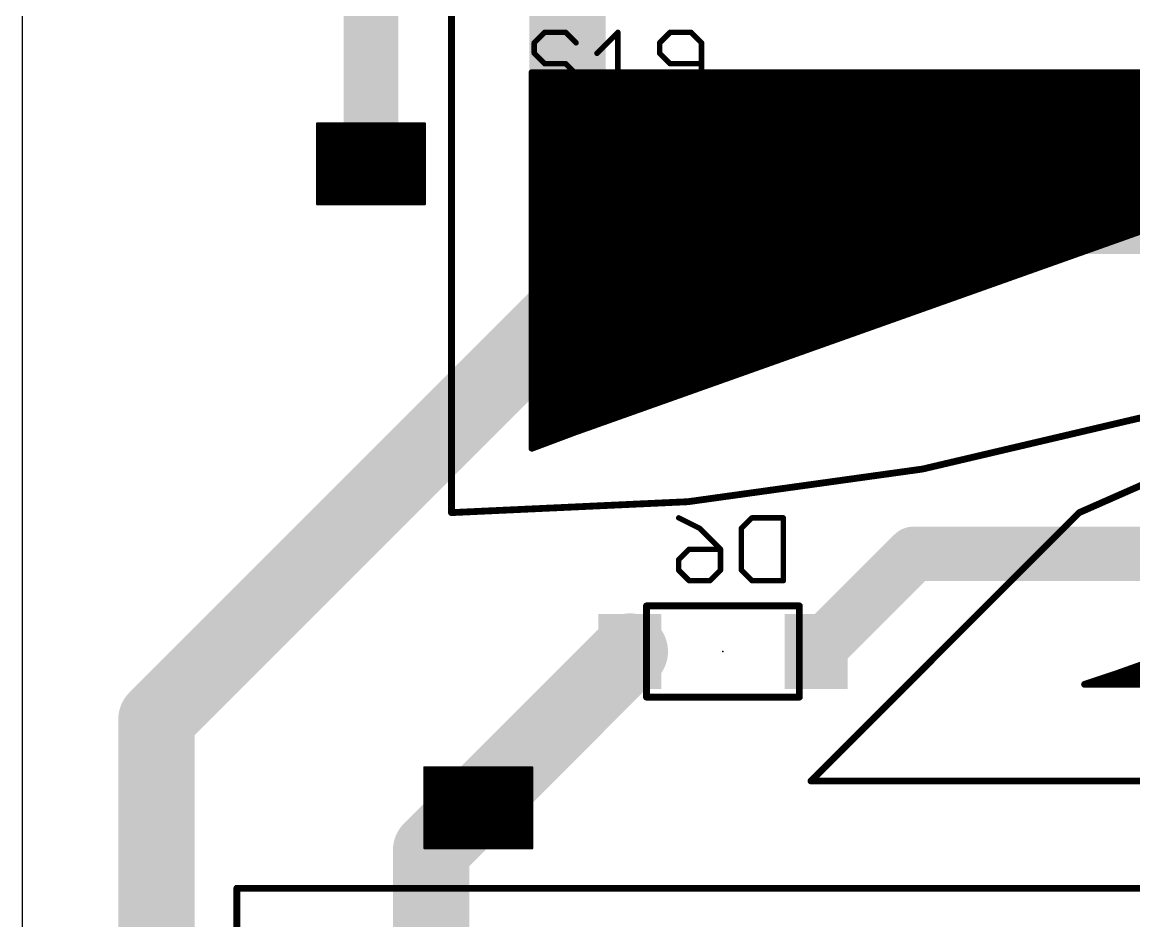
# Model space of a CAD drawing. Extents: x 0 to 82, y 0 to 110.
# Drawn here: x 0 to 20.72, y 71.39 to 88.14 of the extents above; entities that cross this region are included whole.
import ezdxf

# ---------------------------------------------------------------- set-up
doc = ezdxf.new("R2010")
doc.units = 0
for name, color, linetype in [('1', 22, 'CONTINUOUS'), ('16', 175, 'CONTINUOUS'), ('17', 82, 'CONTINUOUS'), ('18', 82, 'CONTINUOUS'), ('20', 7, 'CONTINUOUS'), ('21', 253, 'CONTINUOUS'), ('22', 253, 'CONTINUOUS'), ('23', 7, 'CONTINUOUS'), ('24', 7, 'CONTINUOUS'), ('25', 253, 'CONTINUOUS'), ('26', 253, 'CONTINUOUS'), ('29', 253, 'CONTINUOUS'), ('30', 253, 'CONTINUOUS'), ('31', 253, 'CONTINUOUS'), ('32', 253, 'CONTINUOUS')]:
    doc.layers.add(name, color=color, linetype=linetype)

# ---------------------------------------------------------------- blocks, each defined once
blk = doc.blocks.new('RECT')
blk.add_solid([(-0.5, -0.5), (0.5, -0.5), (-0.5, 0.5), (0.5, 0.5)])
blk = doc.blocks.new('ROUNDP')
at = {"const_width": 0.5}
blk.add_lwpolyline([(0, -0.25, 1), (0, 0.25, 1), (0, -0.25)], format="xyb", dxfattribs=at)
blk = doc.blocks.new('ROUNDV')
at = {"const_width": 0.5}
blk.add_lwpolyline([(0, -0.25, 1), (0, 0.25, 1), (0, -0.25)], format="xyb", dxfattribs=at)

msp = doc.modelspace()

# ---------------------------------------------------------------- linework, layer by layer
at = {"layer": '1'}
for p, q in [((9.75, 87), (26.5172, 87)), ((9.75, 80.5), (9.75, 87)), ((26.6017, 86.5065), (9.75, 80.5))]:
    msp.add_line(p, q, dxfattribs=at)
for points, const_width in [([(6.5, 85.5), (6.5, 90.828)], 1.016), ([(7.5, 86.25), (5.5, 86.25)], 0.05), ([(5.5, 86.25), (5.5, 84.75)], 0.05), ([(7.5, 86.25), (5.5, 86.25)], 0.05), ([(7.5, 86.2), (5.5, 86.2)], 0.05), ([(7.5, 84.75), (7.5, 86.25)], 0.05), ([(7.5, 86.15), (5.5, 86.15)], 0.05), ([(7.5, 86.1), (5.5, 86.1)], 0.05), ([(7.5, 86.05), (5.5, 86.05)], 0.05), ([(7.5, 86), (5.5, 86)], 0.05), ([(7.5, 85.95), (5.5, 85.95)], 0.05), ([(7.5, 85.9), (5.5, 85.9)], 0.05), ([(7.5, 85.85), (5.5, 85.85)], 0.05), ([(7.5, 85.8), (5.5, 85.8)], 0.05), ([(7.5, 85.75), (5.5, 85.75)], 0.05), ([(7.5, 85.7), (5.5, 85.7)], 0.05), ([(7.5, 85.65), (5.5, 85.65)], 0.05), ([(7.5, 85.6), (5.5, 85.6)], 0.05), ([(7.5, 85.55), (5.5, 85.55)], 0.05), ([(7.5, 85.5), (5.5, 85.5)], 0.05), ([(7.5, 85.45), (5.5, 85.45)], 0.05), ([(7.5, 85.4), (5.5, 85.4)], 0.05), ([(7.5, 85.35), (5.5, 85.35)], 0.05), ([(7.5, 85.3), (5.5, 85.3)], 0.05), ([(7.5, 85.25), (5.5, 85.25)], 0.05), ([(7.5, 85.2), (5.5, 85.2)], 0.05), ([(7.5, 85.15), (5.5, 85.15)], 0.05), ([(7.5, 85.1), (5.5, 85.1)], 0.05), ([(7.5, 85.05), (5.5, 85.05)], 0.05), ([(7.5, 85), (5.5, 85)], 0.05), ([(7.5, 84.95), (5.5, 84.95)], 0.05), ([(7.5, 84.9), (5.5, 84.9)], 0.05), ([(7.5, 84.85), (5.5, 84.85)], 0.05), ([(7.5, 84.8), (5.5, 84.8)], 0.05), ([(5.5, 84.75), (7.5, 84.75)], 0.05), ([(16.256, 84.328), (15.828, 83.9)], 1.016), ([(15.828, 83.9), (10.6, 83.9)], 1.016)]:
    msp.add_lwpolyline(points, dxfattribs=dict(at, const_width=const_width))
for points, const_width in [([(5.5, 86.2625, 1), (5.5, 86.2375)], 0.025), ([(5.5125, 86.25, 1), (5.4875, 86.25)], 0.025), ([(5.5, 86.2625, 1), (5.5, 86.2375)], 0.025), ([(5.5, 86.2125, 1), (5.5, 86.1875)], 0.025), ([(7.5125, 86.25, 1), (7.4875, 86.25)], 0.025), ([(7.5, 86.2375, 1), (7.5, 86.2625)], 0.025), ([(7.5, 86.2375, 1), (7.5, 86.2625)], 0.025), ([(7.5, 86.1875, 1), (7.5, 86.2125)], 0.025), ([(5.5, 86.1625, 1), (5.5, 86.1375)], 0.025), ([(5.5, 86.1125, 1), (5.5, 86.0875)], 0.025), ([(5.5, 86.0625, 1), (5.5, 86.0375)], 0.025), ([(5.5, 86.0125, 1), (5.5, 85.9875)], 0.025), ([(7.5, 86.1375, 1), (7.5, 86.1625)], 0.025), ([(7.5, 86.0875, 1), (7.5, 86.1125)], 0.025), ([(7.5, 86.0375, 1), (7.5, 86.0625)], 0.025), ([(7.5, 85.9875, 1), (7.5, 86.0125)], 0.025), ([(5.5, 85.9625, 1), (5.5, 85.9375)], 0.025), ([(5.5, 85.9125, 1), (5.5, 85.8875)], 0.025), ([(5.5, 85.8625, 1), (5.5, 85.8375)], 0.025), ([(5.5, 85.8125, 1), (5.5, 85.7875)], 0.025), ([(5.5, 85.7625, 1), (5.5, 85.7375)], 0.025), ([(7.5, 85.9375, 1), (7.5, 85.9625)], 0.025), ([(7.5, 85.8875, 1), (7.5, 85.9125)], 0.025), ([(7.5, 85.8375, 1), (7.5, 85.8625)], 0.025), ([(7.5, 85.7875, 1), (7.5, 85.8125)], 0.025), ([(7.5, 85.7375, 1), (7.5, 85.7625)], 0.025), ([(5.5, 85.7125, 1), (5.5, 85.6875)], 0.025), ([(5.5, 85.6625, 1), (5.5, 85.6375)], 0.025), ([(5.5, 85.6125, 1), (5.5, 85.5875)], 0.025), ([(5.5, 85.5625, 1), (5.5, 85.5375)], 0.025), ([(6.246, 85.5, 1), (6.754, 85.5)], 0.508), ([(7.5, 85.6875, 1), (7.5, 85.7125)], 0.025), ([(7.5, 85.6375, 1), (7.5, 85.6625)], 0.025), ([(7.5, 85.5875, 1), (7.5, 85.6125)], 0.025), ([(7.5, 85.5375, 1), (7.5, 85.5625)], 0.025), ([(5.5, 85.5125, 1), (5.5, 85.4875)], 0.025), ([(5.5, 85.4625, 1), (5.5, 85.4375)], 0.025), ([(5.5, 85.4125, 1), (5.5, 85.3875)], 0.025), ([(5.5, 85.3625, 1), (5.5, 85.3375)], 0.025), ([(7.5, 85.4875, 1), (7.5, 85.5125)], 0.025), ([(7.5, 85.4375, 1), (7.5, 85.4625)], 0.025), ([(7.5, 85.3875, 1), (7.5, 85.4125)], 0.025), ([(7.5, 85.3375, 1), (7.5, 85.3625)], 0.025), ([(5.5, 85.3125, 1), (5.5, 85.2875)], 0.025), ([(5.5, 85.2625, 1), (5.5, 85.2375)], 0.025), ([(5.5, 85.2125, 1), (5.5, 85.1875)], 0.025), ([(5.5, 85.1625, 1), (5.5, 85.1375)], 0.025), ([(7.5, 85.2875, 1), (7.5, 85.3125)], 0.025), ([(7.5, 85.2375, 1), (7.5, 85.2625)], 0.025), ([(7.5, 85.1875, 1), (7.5, 85.2125)], 0.025), ([(7.5, 85.1375, 1), (7.5, 85.1625)], 0.025), ([(5.5, 85.1125, 1), (5.5, 85.0875)], 0.025), ([(5.5, 85.0625, 1), (5.5, 85.0375)], 0.025), ([(5.5, 85.0125, 1), (5.5, 84.9875)], 0.025), ([(5.5, 84.9625, 1), (5.5, 84.9375)], 0.025), ([(7.5, 85.0875, 1), (7.5, 85.1125)], 0.025), ([(7.5, 85.0375, 1), (7.5, 85.0625)], 0.025), ([(7.5, 84.9875, 1), (7.5, 85.0125)], 0.025), ([(7.5, 84.9375, 1), (7.5, 84.9625)], 0.025), ([(5.5, 84.9125, 1), (5.5, 84.8875)], 0.025), ([(5.5, 84.8625, 1), (5.5, 84.8375)], 0.025), ([(5.5, 84.8125, 1), (5.5, 84.7875)], 0.025), ([(5.5, 84.7625, 1), (5.5, 84.7375)], 0.025), ([(5.4875, 84.75, 1), (5.5125, 84.75)], 0.025), ([(7.4875, 84.75, 1), (7.5125, 84.75)], 0.025), ([(7.5, 84.8875, 1), (7.5, 84.9125)], 0.025), ([(7.5, 84.8375, 1), (7.5, 84.8625)], 0.025), ([(7.5, 84.7875, 1), (7.5, 84.8125)], 0.025), ([(7.5, 84.7375, 1), (7.5, 84.7625)], 0.025), ([(16.4356, 84.1484, 1), (16.0764, 84.5076)], 0.508), ([(10.6, 84.154, 1), (10.6, 83.646)], 0.508), ([(15.6484, 84.0796, 1), (16.0076, 83.7204)], 0.508), ([(15.828, 83.646, 1), (15.828, 84.154)], 0.508)]:
    msp.add_lwpolyline(points, format="xyb", dxfattribs=dict(at, const_width=const_width))
at = {"layer": '16'}
for points, const_width in [([(10.16, 82.804), (10.16, 97.536)], 1.4224), ([(35.672, 84.328), (16.256, 84.328)], 1.016), ([(2.5, 75.144), (10.16, 82.804)], 1.4224), ([(14.795, 76.412), (16.615, 78.232)], 1.016), ([(16.615, 78.232), (32.004, 78.232)], 1.016), ([(11.325, 76.412), (7.62, 72.707)], 1.4224), ([(2.5, 68.5), (2.5, 75.144)], 1.4224), ([(7.62, 72.707), (7.62, 62.484)], 1.4224)]:
    msp.add_lwpolyline(points, dxfattribs=dict(at, const_width=const_width))
for points, const_width in [([(16.256, 84.582, 1), (16.256, 84.074)], 0.508), ([(10.4114, 82.5526, 1), (9.9086, 83.0554)], 0.7112), ([(9.8044, 82.804, 1), (10.5156, 82.804)], 0.7112), ([(16.615, 78.486, 1), (16.615, 77.978)], 0.508), ([(16.7946, 78.0524, 1), (16.4354, 78.4116)], 0.508), ([(11.5764, 76.1606, 1), (11.0736, 76.6634)], 0.7112), ([(14.6154, 76.5916, 1), (14.9746, 76.2324)], 0.508), ([(2.8556, 75.144, 1), (2.1444, 75.144)], 0.7112), ([(2.2486, 75.3954, 1), (2.7514, 74.8926)], 0.7112), ([(7.9756, 72.707, 1), (7.2644, 72.707)], 0.7112), ([(7.3686, 72.9584, 1), (7.8714, 72.4556)], 0.7112)]:
    msp.add_lwpolyline(points, format="xyb", dxfattribs=dict(at, const_width=const_width))
at = {"layer": '20'}
msp.add_line((0, 109.5), (0, 0), dxfattribs=at)
at = {"layer": '21', "const_width": 0.127}
for points in [[(8, 89), (8, 79)], [(19.7, 79), (14.7, 74)], [(14.7, 74), (41, 74)], [(30.3, 72), (4, 72)], [(4, 72), (4, 62)]]:
    msp.add_lwpolyline(points, dxfattribs=at)
at = {"layer": '21'}
for points, const_width in [([(8, 79, 0.1158), (29.3, 84)], 0.127), ([(41, 84, 0.1158), (19.7, 79)], 0.127), ([(8, 79.0318, 1), (8, 78.9682)], 0.0635), ([(7.9683, 79, 1), (8.0318, 79)], 0.0635), ([(19.6859, 79.0284, 1), (19.7141, 78.9716)], 0.0635), ([(19.7225, 78.9775, 1), (19.6775, 79.0225)], 0.0635), ([(14.7, 74.0318, 1), (14.7, 73.9682)], 0.0635), ([(14.6775, 74.0225, 1), (14.7225, 73.9775)], 0.0635), ([(4, 72.0318, 1), (4, 71.9682)], 0.0635), ([(4.0317, 72, 1), (3.9682, 72)], 0.0635)]:
    msp.add_lwpolyline(points, format="xyb", dxfattribs=dict(at, const_width=const_width))
at = {"layer": '22', "const_width": 0.0635}
for points in [[(11.635, 77.2938, 1), (11.635, 77.2302)], [(11.6668, 77.262, 1), (11.6032, 77.262)], [(14.5168, 77.262, 1), (14.4533, 77.262)], [(14.485, 77.2302, 1), (14.485, 77.2938)], [(11.635, 75.5938, 1), (11.635, 75.5302)], [(14.485, 75.5302, 1), (14.485, 75.5938)], [(11.6032, 75.562, 1), (11.6668, 75.562)], [(14.4533, 75.562, 1), (14.5168, 75.562)]]:
    msp.add_lwpolyline(points, format="xyb", dxfattribs=at)
at = {"layer": '22', "const_width": 0.127}
for points in [[(14.485, 77.262), (11.635, 77.262)], [(11.635, 77.262), (11.635, 75.562)], [(14.485, 75.562), (14.485, 77.262)], [(11.635, 75.562), (14.485, 75.562)]]:
    msp.add_lwpolyline(points, dxfattribs=at)
at = {"layer": '23'}
msp.add_point((4, 72), dxfattribs=at)
at = {"layer": '24'}
msp.add_point((13.06, 76.412), dxfattribs=at)
at = {"layer": '25', "const_width": 0.1016}
for points in [[(9.7375, 87.9502), (9.5426, 87.7553)], [(10.1273, 87.9502), (9.7375, 87.9502)], [(10.3222, 87.7553), (10.1273, 87.9502)], [(10.712, 87.5604), (11.1018, 87.9502)], [(11.1018, 87.9502), (11.1018, 86.7808)], [(12.0763, 87.9502), (11.8814, 87.7553)], [(12.4661, 87.9502), (12.0763, 87.9502)], [(12.661, 87.7553), (12.4661, 87.9502)], [(9.5426, 87.7553), (9.5426, 87.5604)], [(11.8814, 87.7553), (11.8814, 87.5604)], [(12.661, 86.9757), (12.661, 87.7553)], [(9.5426, 87.5604), (9.7375, 87.3655)], [(11.8814, 87.5604), (12.0763, 87.3655)], [(9.7375, 87.3655), (10.1273, 87.3655)], [(10.1273, 87.3655), (10.3222, 87.1706)], [(10.3222, 87.1706), (10.3222, 86.9757)], [(12.0763, 87.3655), (12.661, 87.3655)], [(9.7375, 86.7808), (9.5426, 86.9757)], [(10.3222, 86.9757), (10.1273, 86.7808)], [(11.8814, 86.9757), (12.0763, 86.7808)], [(12.4661, 86.7808), (12.661, 86.9757)], [(10.1273, 86.7808), (9.7375, 86.7808)], [(10.712, 86.7808), (11.4916, 86.7808)], [(12.0763, 86.7808), (12.4661, 86.7808)]]:
    msp.add_lwpolyline(points, dxfattribs=at)
at = {"layer": '25', "const_width": 0.0508}
for points in [[(9.7375, 87.9756, 1), (9.7375, 87.9248)], [(9.7555, 87.9322, 1), (9.7195, 87.9682)], [(10.1453, 87.9682, 1), (10.1093, 87.9322)], [(10.1273, 87.9248, 1), (10.1273, 87.9756)], [(11.1272, 87.9502, 1), (11.0764, 87.9502)], [(11.1198, 87.9322, 1), (11.0838, 87.9682)], [(12.0763, 87.9756, 1), (12.0763, 87.9248)], [(12.0943, 87.9322, 1), (12.0583, 87.9682)], [(12.4841, 87.9682, 1), (12.4481, 87.9322)], [(12.4661, 87.9248, 1), (12.4661, 87.9756)], [(9.5246, 87.7733, 1), (9.5606, 87.7373)], [(9.568, 87.7553, 1), (9.5172, 87.7553)], [(10.3042, 87.7373, 1), (10.3402, 87.7733)], [(11.8634, 87.7733, 1), (11.8994, 87.7373)], [(11.9068, 87.7553, 1), (11.856, 87.7553)], [(12.6864, 87.7553, 1), (12.6356, 87.7553)], [(12.643, 87.7373, 1), (12.679, 87.7733)], [(9.5606, 87.5784, 1), (9.5246, 87.5424)], [(9.5172, 87.5604, 1), (9.568, 87.5604)], [(10.694, 87.5784, 1), (10.73, 87.5424)], [(11.8994, 87.5784, 1), (11.8634, 87.5424)], [(11.856, 87.5604, 1), (11.9068, 87.5604)], [(9.7375, 87.3909, 1), (9.7375, 87.3401)], [(9.7195, 87.3475, 1), (9.7555, 87.3835)], [(10.1453, 87.3835, 1), (10.1093, 87.3475)], [(10.1273, 87.3401, 1), (10.1273, 87.3909)], [(10.3476, 87.1706, 1), (10.2968, 87.1706)], [(12.0763, 87.3909, 1), (12.0763, 87.3401)], [(12.0583, 87.3475, 1), (12.0943, 87.3835)], [(12.661, 87.3401, 1), (12.661, 87.3909)], [(9.5606, 86.9937, 1), (9.5246, 86.9577)], [(10.3042, 87.1526, 1), (10.3402, 87.1886)], [(10.3402, 86.9577, 1), (10.3042, 86.9937)], [(11.8994, 86.9937, 1), (11.8634, 86.9577)], [(12.679, 86.9577, 1), (12.643, 86.9937)], [(9.7375, 86.8062, 1), (9.7375, 86.7554)], [(9.7195, 86.7628, 1), (9.7555, 86.7988)], [(10.1093, 86.7988, 1), (10.1453, 86.7628)], [(10.1273, 86.7554, 1), (10.1273, 86.8062)], [(10.2968, 86.9757, 1), (10.3476, 86.9757)], [(10.712, 86.8062, 1), (10.712, 86.7554)], [(11.0764, 86.7808, 1), (11.1272, 86.7808)], [(11.4916, 86.7554, 1), (11.4916, 86.8062)], [(12.0763, 86.8062, 1), (12.0763, 86.7554)], [(12.0583, 86.7628, 1), (12.0943, 86.7988)], [(12.4481, 86.7988, 1), (12.4841, 86.7628)], [(12.4661, 86.7554, 1), (12.4661, 86.8062)], [(12.6356, 86.9757, 1), (12.6864, 86.9757)]]:
    msp.add_lwpolyline(points, format="xyb", dxfattribs=at)
at = {"layer": '26', "const_width": 0.1016}
for points in [[(12.2352, 78.9022), (12.625, 78.7073)], [(13.4046, 78.7073), (13.5995, 78.9022)], [(13.5995, 78.9022), (14.1842, 78.9022)], [(14.1842, 78.9022), (14.1842, 77.7328)], [(12.625, 78.7073), (13.0148, 78.3175)], [(13.4046, 77.9277), (13.4046, 78.7073)], [(12.2352, 78.1226), (12.4301, 78.3175)], [(12.4301, 78.3175), (13.0148, 78.3175)], [(13.0148, 78.3175), (13.0148, 77.9277)], [(12.2352, 77.9277), (12.2352, 78.1226)], [(12.4301, 77.7328), (12.2352, 77.9277)], [(13.0148, 77.9277), (12.8199, 77.7328)], [(13.5995, 77.7328), (13.4046, 77.9277)], [(12.8199, 77.7328), (12.4301, 77.7328)], [(14.1842, 77.7328), (13.5995, 77.7328)]]:
    msp.add_lwpolyline(points, dxfattribs=at)
at = {"layer": '26', "const_width": 0.0508}
for points in [[(12.2466, 78.9249, 1), (12.2238, 78.8795)], [(13.5995, 78.9276, 1), (13.5995, 78.8768)], [(13.6175, 78.8842, 1), (13.5815, 78.9202)], [(14.2096, 78.9022, 1), (14.1588, 78.9022)], [(14.1842, 78.8768, 1), (14.1842, 78.9276)], [(12.643, 78.7253, 1), (12.607, 78.6893)], [(12.6136, 78.6846, 1), (12.6364, 78.73)], [(13.3866, 78.7253, 1), (13.4226, 78.6893)], [(13.43, 78.7073, 1), (13.3792, 78.7073)], [(12.4301, 78.3429, 1), (12.4301, 78.2921)], [(12.4481, 78.2995, 1), (12.4121, 78.3355)], [(13.0402, 78.3175, 1), (12.9894, 78.3175)], [(12.9968, 78.2995, 1), (13.0328, 78.3355)], [(13.0148, 78.2921, 1), (13.0148, 78.3429)], [(12.2172, 78.1406, 1), (12.2532, 78.1046)], [(12.2606, 78.1226, 1), (12.2098, 78.1226)], [(12.2532, 77.9457, 1), (12.2172, 77.9097)], [(12.2098, 77.9277, 1), (12.2606, 77.9277)], [(12.9894, 77.9277, 1), (13.0402, 77.9277)], [(13.0328, 77.9097, 1), (12.9968, 77.9457)], [(13.4226, 77.9457, 1), (13.3866, 77.9097)], [(13.3792, 77.9277, 1), (13.43, 77.9277)], [(12.4301, 77.7582, 1), (12.4301, 77.7074)], [(12.4121, 77.7148, 1), (12.4481, 77.7508)], [(12.8019, 77.7508, 1), (12.8379, 77.7148)], [(12.8199, 77.7074, 1), (12.8199, 77.7582)], [(13.5995, 77.7582, 1), (13.5995, 77.7074)], [(13.5815, 77.7148, 1), (13.6175, 77.7508)], [(14.1588, 77.7328, 1), (14.2096, 77.7328)], [(14.1842, 77.7074, 1), (14.1842, 77.7582)]]:
    msp.add_lwpolyline(points, format="xyb", dxfattribs=at)
at = {"layer": '29'}
for points, const_width in [([(9.5318, 87.2, 1), (9.4682, 87.2)], 0.0635), ([(9.5, 87.2318, 1), (9.5, 87.1683)], 0.0635), ([(9.5, 87.1268, 1), (9.5, 87.0632)], 0.0635), ([(9.5, 86.9998, 1), (9.5, 86.9363)], 0.0635), ([(9.5, 86.8728, 1), (9.5, 86.8093)], 0.0635), ([(9.5, 86.7458, 1), (9.5, 86.6822)], 0.0635), ([(9.5, 86.6188, 1), (9.5, 86.5553)], 0.0635), ([(9.5, 86.3648, 1), (9.5, 86.3012)], 0.0635), ([(9.5, 86.4918, 1), (9.5, 86.4283)], 0.0635), ([(9.5, 86.2378, 1), (9.5, 86.1743)], 0.0635), ([(9.5, 85.9838, 1), (9.5, 85.9202)], 0.0635), ([(9.5, 86.1108, 1), (9.5, 86.0473)], 0.0635), ([(9.5, 85.8568, 1), (9.5, 85.7933)], 0.0635), ([(9.5, 85.6028, 1), (9.5, 85.5392)], 0.0635), ([(9.5, 85.7298, 1), (9.5, 85.6663)], 0.0635), ([(9.5, 85.4758, 1), (9.5, 85.4123)], 0.0635), ([(9.5, 85.3488, 1), (9.5, 85.2853)], 0.0635), ([(9.5, 85.2218, 1), (9.5, 85.1582)], 0.0635), ([(9.5, 85.0948, 1), (9.5, 85.0312)], 0.0635), ([(9.5, 84.9678, 1), (9.5, 84.9043)], 0.0635), ([(9.5, 84.7138, 1), (9.5, 84.6502)], 0.0635), ([(9.5, 84.8407, 1), (9.5, 84.7772)], 0.0635), ([(9.5, 84.5868, 1), (9.5, 84.5233)], 0.0635), ([(9.5, 84.3328, 1), (9.5, 84.2692)], 0.0635), ([(9.5, 84.4597, 1), (9.5, 84.3962)], 0.0635), ([(9.5, 84.2058, 1), (9.5, 84.1423)], 0.0635), ([(20.6437, 84.1423, 1), (20.6437, 84.2058)], 0.0635), ([(9.5, 83.9518, 1), (9.5, 83.8882)], 0.0635), ([(9.5, 84.0787, 1), (9.5, 84.0152)], 0.0635), ([(19.9286, 83.8882, 1), (19.9286, 83.9518)], 0.0635), ([(20.2862, 84.0152, 1), (20.2862, 84.0787)], 0.0635), ([(9.5, 83.8248, 1), (9.5, 83.7613)], 0.0635), ([(9.5, 83.6978, 1), (9.5, 83.6343)], 0.0635), ([(19.2135, 83.6343, 1), (19.2135, 83.6978)], 0.0635), ([(19.5711, 83.7613, 1), (19.5711, 83.8248)], 0.0635), ([(9.5, 83.5708, 1), (9.5, 83.5072)], 0.0635), ([(18.856, 83.5072, 1), (18.856, 83.5708)], 0.0635), ([(9.5, 83.4438, 1), (9.5, 83.3803)], 0.0635), ([(9.5, 83.3168, 1), (9.5, 83.2533)], 0.0635), ([(18.1408, 83.2533, 1), (18.1408, 83.3168)], 0.0635), ([(18.4984, 83.3803, 1), (18.4984, 83.4438)], 0.0635), ([(9.5, 83.1898, 1), (9.5, 83.1262)], 0.0635), ([(9.5, 83.0628, 1), (9.5, 82.9993)], 0.0635), ([(17.4257, 82.9993, 1), (17.4257, 83.0628)], 0.0635), ([(17.7833, 83.1262, 1), (17.7833, 83.1898)], 0.0635), ([(9.5, 82.9358, 1), (9.5, 82.8723)], 0.0635), ([(17.0682, 82.8723, 1), (17.0682, 82.9358)], 0.0635), ([(9.5, 82.8088, 1), (9.5, 82.7452)], 0.0635), ([(9.5, 82.6818, 1), (9.5, 82.6183)], 0.0635), ([(16.3531, 82.6183, 1), (16.3531, 82.6818)], 0.0635), ([(16.7106, 82.7452, 1), (16.7106, 82.8088)], 0.0635), ([(9.5, 82.4278, 1), (9.5, 82.3642)], 0.0635), ([(9.5, 82.5548, 1), (9.5, 82.4913)], 0.0635), ([(15.638, 82.3642, 1), (15.638, 82.4278)], 0.0635), ([(15.9955, 82.4913, 1), (15.9955, 82.5548)], 0.0635), ([(9.5, 82.3008, 1), (9.5, 82.2373)], 0.0635), ([(15.2804, 82.2373, 1), (15.2804, 82.3008)], 0.0635), ([(9.5, 82.0468, 1), (9.5, 81.9832)], 0.0635), ([(9.5, 82.1738, 1), (9.5, 82.1103)], 0.0635), ([(14.5653, 81.9832, 1), (14.5653, 82.0468)], 0.0635), ([(14.9229, 82.1103, 1), (14.9229, 82.1738)], 0.0635), ([(9.5, 81.9198, 1), (9.5, 81.8563)], 0.0635), ([(14.2078, 81.8563, 1), (14.2078, 81.9198)], 0.0635), ([(9.5, 81.6658, 1), (9.5, 81.6022)], 0.0635), ([(9.5, 81.7928, 1), (9.5, 81.7293)], 0.0635), ([(13.4926, 81.6022, 1), (13.4926, 81.6658)], 0.0635), ([(13.8502, 81.7293, 1), (13.8502, 81.7928)], 0.0635), ([(9.5, 81.5388, 1), (9.5, 81.4753)], 0.0635), ([(9.5, 81.4118, 1), (9.5, 81.3483)], 0.0635), ([(12.7775, 81.3483, 1), (12.7775, 81.4118)], 0.0635), ([(13.1351, 81.4753, 1), (13.1351, 81.5388)], 0.0635), ([(9.5, 81.2848, 1), (9.5, 81.2212)], 0.0635), ([(12.42, 81.2212, 1), (12.42, 81.2848)], 0.0635), ([(9.5, 81.1578, 1), (9.5, 81.0943)], 0.0635), ([(9.5, 81.0308, 1), (9.5, 80.9673)], 0.0635), ([(11.7049, 80.9673, 1), (11.7049, 81.0308)], 0.0635), ([(12.0624, 81.0943, 1), (12.0624, 81.1578)], 0.0635), ([(9.5, 80.9038, 1), (9.5, 80.8402)], 0.0635), ([(9.5, 80.7768, 1), (9.5, 80.7133)], 0.0635), ([(10.9898, 80.7133, 1), (10.9898, 80.7768)], 0.0635), ([(11.3473, 80.8402, 1), (11.3473, 80.9038)], 0.0635), ([(9.5, 80.6498, 1), (9.5, 80.5863)], 0.0635), ([(10.6322, 80.5863, 1), (10.6322, 80.6498)], 0.0635), ([(9.5, 80.5228, 1), (9.5, 80.4592)], 0.0635), ([(9.5, 80.3958, 1), (9.5, 80.3323)], 0.0635), ([(9.9373, 80.3323, 1), (9.9373, 80.3958)], 0.0635), ([(10.2894, 80.5299, 1), (10.3106, 80.4701)], 0.0635), ([(10.276, 80.4592, 1), (10.276, 80.5228)], 0.0635), ([(10.3111, 80.4703, 1), (10.2889, 80.5297)], 0.0635), ([(9.4682, 80.2, 1), (9.5318, 80.2)], 0.0635), ([(9.5, 80.2688, 1), (9.5, 80.2053)], 0.0635), ([(9.4889, 80.2297, 1), (9.5111, 80.1703)], 0.0635), ([(9.5987, 80.2053, 1), (9.5987, 80.2688)], 0.0635), ([(20.3894, 76.0299, 1), (20.4106, 75.9701)], 0.0635), ([(20.41, 75.9699, 1), (20.39, 76.0301)], 0.0635), ([(20.4901, 76.0638, 1), (20.4901, 76.0003)], 0.0635), ([(19.8, 75.8317, 1), (19.8, 75.7682)], 0.0635), ([(19.79, 75.8301, 1), (19.81, 75.7699)], 0.0635), ([(20.115, 75.9368, 1), (20.115, 75.8732)], 0.0635), ([(7.5, 74.2625, 1), (7.5, 74.2375)], 0.025), ([(7.5125, 74.25, 1), (7.4875, 74.25)], 0.025), ([(7.5, 74.2625, 1), (7.5, 74.2375)], 0.025), ([(7.5, 74.2125, 1), (7.5, 74.1875)], 0.025), ([(7.5, 74.1625, 1), (7.5, 74.1375)], 0.025), ([(9.5125, 74.25, 1), (9.4875, 74.25)], 0.025), ([(9.5, 74.2375, 1), (9.5, 74.2625)], 0.025), ([(9.5, 74.2375, 1), (9.5, 74.2625)], 0.025), ([(9.5, 74.1875, 1), (9.5, 74.2125)], 0.025), ([(9.5, 74.1375, 1), (9.5, 74.1625)], 0.025), ([(7.5, 74.1125, 1), (7.5, 74.0875)], 0.025), ([(7.5, 74.0625, 1), (7.5, 74.0375)], 0.025), ([(7.5, 74.0125, 1), (7.5, 73.9875)], 0.025), ([(7.5, 73.9625, 1), (7.5, 73.9375)], 0.025), ([(9.5, 74.0875, 1), (9.5, 74.1125)], 0.025), ([(9.5, 74.0375, 1), (9.5, 74.0625)], 0.025), ([(9.5, 73.9875, 1), (9.5, 74.0125)], 0.025), ([(9.5, 73.9375, 1), (9.5, 73.9625)], 0.025), ([(7.5, 73.9125, 1), (7.5, 73.8875)], 0.025), ([(7.5, 73.8625, 1), (7.5, 73.8375)], 0.025), ([(7.5, 73.8125, 1), (7.5, 73.7875)], 0.025), ([(7.5, 73.7625, 1), (7.5, 73.7375)], 0.025), ([(9.5, 73.8875, 1), (9.5, 73.9125)], 0.025), ([(9.5, 73.8375, 1), (9.5, 73.8625)], 0.025), ([(9.5, 73.7875, 1), (9.5, 73.8125)], 0.025), ([(9.5, 73.7375, 1), (9.5, 73.7625)], 0.025), ([(7.5, 73.7125, 1), (7.5, 73.6875)], 0.025), ([(7.5, 73.6625, 1), (7.5, 73.6375)], 0.025), ([(7.5, 73.6125, 1), (7.5, 73.5875)], 0.025), ([(7.5, 73.5625, 1), (7.5, 73.5375)], 0.025), ([(9.5, 73.6875, 1), (9.5, 73.7125)], 0.025), ([(9.5, 73.6375, 1), (9.5, 73.6625)], 0.025), ([(9.5, 73.5875, 1), (9.5, 73.6125)], 0.025), ([(9.5, 73.5375, 1), (9.5, 73.5625)], 0.025), ([(7.5, 73.5125, 1), (7.5, 73.4875)], 0.025), ([(7.5, 73.4625, 1), (7.5, 73.4375)], 0.025), ([(7.5, 73.4125, 1), (7.5, 73.3875)], 0.025), ([(7.5, 73.3625, 1), (7.5, 73.3375)], 0.025), ([(9.5, 73.4875, 1), (9.5, 73.5125)], 0.025), ([(9.5, 73.4375, 1), (9.5, 73.4625)], 0.025), ([(9.5, 73.3875, 1), (9.5, 73.4125)], 0.025), ([(9.5, 73.3375, 1), (9.5, 73.3625)], 0.025), ([(7.5, 73.3125, 1), (7.5, 73.2875)], 0.025), ([(7.5, 73.2625, 1), (7.5, 73.2375)], 0.025), ([(7.5, 73.2125, 1), (7.5, 73.1875)], 0.025), ([(7.5, 73.1625, 1), (7.5, 73.1375)], 0.025), ([(9.5, 73.2875, 1), (9.5, 73.3125)], 0.025), ([(9.5, 73.2375, 1), (9.5, 73.2625)], 0.025), ([(9.5, 73.1875, 1), (9.5, 73.2125)], 0.025), ([(9.5, 73.1375, 1), (9.5, 73.1625)], 0.025), ([(7.5, 73.1125, 1), (7.5, 73.0875)], 0.025), ([(7.5, 73.0625, 1), (7.5, 73.0375)], 0.025), ([(7.5, 73.0125, 1), (7.5, 72.9875)], 0.025), ([(7.5, 72.9625, 1), (7.5, 72.9375)], 0.025), ([(7.5, 72.9125, 1), (7.5, 72.8875)], 0.025), ([(9.5, 73.0875, 1), (9.5, 73.1125)], 0.025), ([(9.5, 73.0375, 1), (9.5, 73.0625)], 0.025), ([(9.5, 72.9875, 1), (9.5, 73.0125)], 0.025), ([(9.5, 72.9375, 1), (9.5, 72.9625)], 0.025), ([(9.5, 72.8875, 1), (9.5, 72.9125)], 0.025), ([(7.5, 72.8625, 1), (7.5, 72.8375)], 0.025), ([(7.5, 72.8125, 1), (7.5, 72.7875)], 0.025), ([(7.5, 72.7625, 1), (7.5, 72.7375)], 0.025), ([(7.4875, 72.75, 1), (7.5125, 72.75)], 0.025), ([(9.4875, 72.75, 1), (9.5125, 72.75)], 0.025), ([(9.5, 72.8375, 1), (9.5, 72.8625)], 0.025), ([(9.5, 72.7875, 1), (9.5, 72.8125)], 0.025), ([(9.5, 72.7375, 1), (9.5, 72.7625)], 0.025)]:
    msp.add_lwpolyline(points, format="xyb", dxfattribs=dict(at, const_width=const_width))
for points, const_width in [([(9.5, 87.2), (9.5, 80.2)], 0.127), ([(29.2, 87.2), (9.5, 87.2)], 0.127), ([(28.885, 87.095), (9.5, 87.095)], 0.127), ([(28.5099, 86.968), (9.5, 86.968)], 0.127), ([(10.3, 80.5), (28.6, 87)], 0.127), ([(28.1524, 86.841), (9.5, 86.841)], 0.127), ([(27.7948, 86.714), (9.5, 86.714)], 0.127), ([(27.4372, 86.587), (9.5, 86.587)], 0.127), ([(27.0797, 86.46), (9.5, 86.46)], 0.127), ([(26.7221, 86.333), (9.5, 86.333)], 0.127), ([(26.3646, 86.206), (9.5, 86.206)], 0.127), ([(26.007, 86.079), (9.5, 86.079)], 0.127), ([(25.6495, 85.952), (9.5, 85.952)], 0.127), ([(25.2919, 85.825), (9.5, 85.825)], 0.127), ([(24.9344, 85.698), (9.5, 85.698)], 0.127), ([(24.5768, 85.571), (9.5, 85.571)], 0.127), ([(24.2193, 85.444), (9.5, 85.444)], 0.127), ([(23.8617, 85.317), (9.5, 85.317)], 0.127), ([(23.5042, 85.19), (9.5, 85.19)], 0.127), ([(23.1466, 85.063), (9.5, 85.063)], 0.127), ([(22.789, 84.936), (9.5, 84.936)], 0.127), ([(22.4315, 84.809), (9.5, 84.809)], 0.127), ([(22.0739, 84.682), (9.5, 84.682)], 0.127), ([(21.7164, 84.555), (9.5, 84.555)], 0.127), ([(21.3588, 84.428), (9.5, 84.428)], 0.127), ([(21.0013, 84.301), (9.5, 84.301)], 0.127), ([(20.6437, 84.174), (9.5, 84.174)], 0.127), ([(20.2862, 84.047), (9.5, 84.047)], 0.127), ([(19.9286, 83.92), (9.5, 83.92)], 0.127), ([(19.5711, 83.793), (9.5, 83.793)], 0.127), ([(19.2135, 83.666), (9.5, 83.666)], 0.127), ([(18.856, 83.539), (9.5, 83.539)], 0.127), ([(18.4984, 83.412), (9.5, 83.412)], 0.127), ([(18.1408, 83.285), (9.5, 83.285)], 0.127), ([(17.7833, 83.158), (9.5, 83.158)], 0.127), ([(17.4257, 83.031), (9.5, 83.031)], 0.127), ([(17.0682, 82.904), (9.5, 82.904)], 0.127), ([(16.7106, 82.777), (9.5, 82.777)], 0.127), ([(16.3531, 82.65), (9.5, 82.65)], 0.127), ([(15.9955, 82.523), (9.5, 82.523)], 0.127), ([(15.638, 82.396), (9.5, 82.396)], 0.127), ([(38.7, 82.5), (20.4, 76)], 0.127), ([(15.2804, 82.269), (9.5, 82.269)], 0.127), ([(14.9229, 82.142), (9.5, 82.142)], 0.127), ([(14.5653, 82.015), (9.5, 82.015)], 0.127), ([(14.2078, 81.888), (9.5, 81.888)], 0.127), ([(13.8502, 81.761), (9.5, 81.761)], 0.127), ([(13.4926, 81.634), (9.5, 81.634)], 0.127), ([(13.1351, 81.507), (9.5, 81.507)], 0.127), ([(12.7775, 81.38), (9.5, 81.38)], 0.127), ([(12.42, 81.253), (9.5, 81.253)], 0.127), ([(12.0624, 81.126), (9.5, 81.126)], 0.127), ([(11.7049, 80.999), (9.5, 80.999)], 0.127), ([(11.3473, 80.872), (9.5, 80.872)], 0.127), ([(10.9898, 80.745), (9.5, 80.745)], 0.127), ([(10.6322, 80.618), (9.5, 80.618)], 0.127), ([(9.5, 80.2), (10.3, 80.5)], 0.127), ([(10.276, 80.491), (9.5, 80.491)], 0.127), ([(9.9373, 80.364), (9.5, 80.364)], 0.127), ([(9.5987, 80.237), (9.5, 80.237)], 0.127), ([(20.4, 76), (19.8, 75.8)], 0.127), ([(20.4901, 76.032), (39.5, 76.032)], 0.127), ([(19.8, 75.8), (39.5, 75.8)], 0.127), ([(20.115, 75.905), (39.5, 75.905)], 0.127), ([(9.5, 74.25), (7.5, 74.25)], 0.05), ([(7.5, 74.25), (7.5, 72.75)], 0.05), ([(9.5, 74.25), (7.5, 74.25)], 0.05), ([(9.5, 74.2), (7.5, 74.2)], 0.05), ([(9.5, 74.15), (7.5, 74.15)], 0.05), ([(9.5, 72.75), (9.5, 74.25)], 0.05), ([(9.5, 74.1), (7.5, 74.1)], 0.05), ([(9.5, 74.05), (7.5, 74.05)], 0.05), ([(9.5, 74), (7.5, 74)], 0.05), ([(9.5, 73.95), (7.5, 73.95)], 0.05), ([(9.5, 73.9), (7.5, 73.9)], 0.05), ([(9.5, 73.85), (7.5, 73.85)], 0.05), ([(9.5, 73.8), (7.5, 73.8)], 0.05), ([(9.5, 73.75), (7.5, 73.75)], 0.05), ([(9.5, 73.7), (7.5, 73.7)], 0.05), ([(9.5, 73.65), (7.5, 73.65)], 0.05), ([(9.5, 73.6), (7.5, 73.6)], 0.05), ([(9.5, 73.55), (7.5, 73.55)], 0.05), ([(9.5, 73.5), (7.5, 73.5)], 0.05), ([(9.5, 73.45), (7.5, 73.45)], 0.05), ([(9.5, 73.4), (7.5, 73.4)], 0.05), ([(9.5, 73.35), (7.5, 73.35)], 0.05), ([(9.5, 73.3), (7.5, 73.3)], 0.05), ([(9.5, 73.25), (7.5, 73.25)], 0.05), ([(9.5, 73.2), (7.5, 73.2)], 0.05), ([(9.5, 73.15), (7.5, 73.15)], 0.05), ([(9.5, 73.1), (7.5, 73.1)], 0.05), ([(9.5, 73.05), (7.5, 73.05)], 0.05), ([(9.5, 73), (7.5, 73)], 0.05), ([(9.5, 72.95), (7.5, 72.95)], 0.05), ([(9.5, 72.9), (7.5, 72.9)], 0.05), ([(9.5, 72.85), (7.5, 72.85)], 0.05), ([(9.5, 72.8), (7.5, 72.8)], 0.05), ([(7.5, 72.75), (9.5, 72.75)], 0.05)]:
    msp.add_lwpolyline(points, dxfattribs=dict(at, const_width=const_width))
at = {"layer": '31', "const_width": 0.0635}
for points in [[(9.7, 87.0318, 1), (9.7, 86.9682)], [(9.7, 86.9998, 1), (9.7, 86.9363)], [(9.7318, 87, 1), (9.6683, 87)], [(9.7, 86.8728, 1), (9.7, 86.8093)], [(9.7, 86.7458, 1), (9.7, 86.6822)], [(9.7, 86.6188, 1), (9.7, 86.5553)], [(9.7, 86.3648, 1), (9.7, 86.3012)], [(9.7, 86.4918, 1), (9.7, 86.4283)], [(9.7, 86.2378, 1), (9.7, 86.1743)], [(9.7, 85.9838, 1), (9.7, 85.9202)], [(9.7, 86.1108, 1), (9.7, 86.0473)], [(9.7, 85.8568, 1), (9.7, 85.7933)], [(9.7, 85.6028, 1), (9.7, 85.5392)], [(9.7, 85.7298, 1), (9.7, 85.6663)], [(9.7, 85.4758, 1), (9.7, 85.4123)], [(9.7, 85.3488, 1), (9.7, 85.2853)], [(9.7, 85.2218, 1), (9.7, 85.1582)], [(9.7, 85.0948, 1), (9.7, 85.0312)], [(9.7, 84.9678, 1), (9.7, 84.9043)], [(9.7, 84.7138, 1), (9.7, 84.6502)], [(9.7, 84.8407, 1), (9.7, 84.7772)], [(9.7, 84.5868, 1), (9.7, 84.5233)], [(9.7, 84.3328, 1), (9.7, 84.2692)], [(9.7, 84.4597, 1), (9.7, 84.3962)], [(20.4013, 84.2692, 1), (20.4013, 84.3328)], [(9.7, 84.2058, 1), (9.7, 84.1423)], [(20.0437, 84.1423, 1), (20.0437, 84.2058)], [(9.7, 83.9518, 1), (9.7, 83.8882)], [(9.7, 84.0787, 1), (9.7, 84.0152)], [(19.3286, 83.8882, 1), (19.3286, 83.9518)], [(19.6862, 84.0152, 1), (19.6862, 84.0787)], [(9.7, 83.8248, 1), (9.7, 83.7613)], [(9.7, 83.6978, 1), (9.7, 83.6343)], [(18.6135, 83.6343, 1), (18.6135, 83.6978)], [(18.9711, 83.7613, 1), (18.9711, 83.8248)], [(9.7, 83.5708, 1), (9.7, 83.5072)], [(18.256, 83.5072, 1), (18.256, 83.5708)], [(9.7, 83.4438, 1), (9.7, 83.3803)], [(9.7, 83.3168, 1), (9.7, 83.2533)], [(17.5408, 83.2533, 1), (17.5408, 83.3168)], [(17.8984, 83.3803, 1), (17.8984, 83.4438)], [(9.7, 83.1898, 1), (9.7, 83.1262)], [(9.7, 83.0628, 1), (9.7, 82.9993)], [(16.8257, 82.9993, 1), (16.8257, 83.0628)], [(17.1833, 83.1262, 1), (17.1833, 83.1898)], [(9.7, 82.9358, 1), (9.7, 82.8723)], [(16.4682, 82.8723, 1), (16.4682, 82.9358)], [(9.7, 82.8088, 1), (9.7, 82.7452)], [(9.7, 82.6818, 1), (9.7, 82.6183)], [(15.7531, 82.6183, 1), (15.7531, 82.6818)], [(16.1106, 82.7452, 1), (16.1106, 82.8088)], [(9.7, 82.4278, 1), (9.7, 82.3642)], [(9.7, 82.5548, 1), (9.7, 82.4913)], [(15.038, 82.3642, 1), (15.038, 82.4278)], [(15.3955, 82.4913, 1), (15.3955, 82.5548)], [(9.7, 82.3008, 1), (9.7, 82.2373)], [(14.6804, 82.2373, 1), (14.6804, 82.3008)], [(9.7, 82.0468, 1), (9.7, 81.9832)], [(9.7, 82.1738, 1), (9.7, 82.1103)], [(13.9653, 81.9832, 1), (13.9653, 82.0468)], [(14.3229, 82.1103, 1), (14.3229, 82.1738)], [(9.7, 81.9198, 1), (9.7, 81.8563)], [(13.6078, 81.8563, 1), (13.6078, 81.9198)], [(9.7, 81.6658, 1), (9.7, 81.6022)], [(9.7, 81.7928, 1), (9.7, 81.7293)], [(12.8926, 81.6022, 1), (12.8926, 81.6658)], [(13.2502, 81.7293, 1), (13.2502, 81.7928)], [(9.7, 81.5388, 1), (9.7, 81.4753)], [(9.7, 81.4118, 1), (9.7, 81.3483)], [(12.1775, 81.3483, 1), (12.1775, 81.4118)], [(12.5351, 81.4753, 1), (12.5351, 81.5388)], [(9.7, 81.2848, 1), (9.7, 81.2212)], [(11.82, 81.2212, 1), (11.82, 81.2848)], [(9.7, 81.1578, 1), (9.7, 81.0943)], [(9.7, 81.0308, 1), (9.7, 80.9673)], [(11.1049, 80.9673, 1), (11.1049, 81.0308)], [(11.4624, 81.0943, 1), (11.4624, 81.1578)], [(9.7, 80.9038, 1), (9.7, 80.8402)], [(9.7, 80.7768, 1), (9.7, 80.7133)], [(10.3898, 80.7133, 1), (10.3898, 80.7768)], [(10.7473, 80.8402, 1), (10.7473, 80.9038)], [(9.7, 80.6498, 1), (9.7, 80.5863)], [(10.0322, 80.5863, 1), (10.0322, 80.6498)], [(9.6894, 80.5299, 1), (9.7106, 80.4701)], [(9.6683, 80.5, 1), (9.7318, 80.5)]]:
    msp.add_lwpolyline(points, format="xyb", dxfattribs=at)
at = {"layer": '31', "const_width": 0.127}
for points in [[(9.7, 87), (9.7, 80.5)], [(9.7, 80.5), (28, 87)], [(28, 87), (9.7, 87)], [(27.9099, 86.968), (9.7, 86.968)], [(27.5524, 86.841), (9.7, 86.841)], [(27.1948, 86.714), (9.7, 86.714)], [(26.8372, 86.587), (9.7, 86.587)], [(26.4797, 86.46), (9.7, 86.46)], [(26.1221, 86.333), (9.7, 86.333)], [(25.7646, 86.206), (9.7, 86.206)], [(25.407, 86.079), (9.7, 86.079)], [(25.0495, 85.952), (9.7, 85.952)], [(24.6919, 85.825), (9.7, 85.825)], [(24.3344, 85.698), (9.7, 85.698)], [(23.9768, 85.571), (9.7, 85.571)], [(23.6193, 85.444), (9.7, 85.444)], [(23.2617, 85.317), (9.7, 85.317)], [(22.9042, 85.19), (9.7, 85.19)], [(22.5466, 85.063), (9.7, 85.063)], [(22.189, 84.936), (9.7, 84.936)], [(21.8315, 84.809), (9.7, 84.809)], [(21.4739, 84.682), (9.7, 84.682)], [(21.1164, 84.555), (9.7, 84.555)], [(20.7588, 84.428), (9.7, 84.428)], [(20.4013, 84.301), (9.7, 84.301)], [(20.0437, 84.174), (9.7, 84.174)], [(19.6862, 84.047), (9.7, 84.047)], [(19.3286, 83.92), (9.7, 83.92)], [(18.9711, 83.793), (9.7, 83.793)], [(18.6135, 83.666), (9.7, 83.666)], [(18.256, 83.539), (9.7, 83.539)], [(17.8984, 83.412), (9.7, 83.412)], [(17.5408, 83.285), (9.7, 83.285)], [(17.1833, 83.158), (9.7, 83.158)], [(16.8257, 83.031), (9.7, 83.031)], [(16.4682, 82.904), (9.7, 82.904)], [(16.1106, 82.777), (9.7, 82.777)], [(15.7531, 82.65), (9.7, 82.65)], [(15.3955, 82.523), (9.7, 82.523)], [(15.038, 82.396), (9.7, 82.396)], [(14.6804, 82.269), (9.7, 82.269)], [(14.3229, 82.142), (9.7, 82.142)], [(13.9653, 82.015), (9.7, 82.015)], [(13.6078, 81.888), (9.7, 81.888)], [(13.2502, 81.761), (9.7, 81.761)], [(12.8926, 81.634), (9.7, 81.634)], [(12.5351, 81.507), (9.7, 81.507)], [(12.1775, 81.38), (9.7, 81.38)], [(11.82, 81.253), (9.7, 81.253)], [(11.4624, 81.126), (9.7, 81.126)], [(11.1049, 80.999), (9.7, 80.999)], [(10.7473, 80.872), (9.7, 80.872)], [(10.3898, 80.745), (9.7, 80.745)], [(10.0322, 80.618), (9.7, 80.618)]]:
    msp.add_lwpolyline(points, dxfattribs=at)

# ---------------------------------------------------------------- block references
at = {"layer": '1', "xscale": 1.5, "yscale": 1.5, "rotation": 180}
msp.add_blockref('RECT', (10.6, 83.9), dxfattribs=at)
at = {"layer": '16', "xscale": 0.97, "yscale": 1.2, "rotation": 180}
for p in [(11.325, 76.412), (14.795, 76.412)]:
    msp.add_blockref('RECT', p, dxfattribs=at)
at = {"layer": '17', "xscale": 1.308, "yscale": 1.308, "rotation": 180}
msp.add_blockref('ROUNDP', (6.5, 85.5), dxfattribs=at)
msp.add_blockref('ROUNDP', (6.5, 85.5), dxfattribs=at)
at = {"layer": '18', "xscale": 1.0064, "yscale": 1.0064}
msp.add_blockref('ROUNDV', (16.256, 84.328), dxfattribs=at)
msp.add_blockref('ROUNDV', (16.256, 84.328), dxfattribs=at)
at = {"layer": '29', "rotation": 180}
for name, p, xscale, yscale in [('ROUNDP', (6.5, 85.5), 1.5112, 1.5112), ('RECT', (10.6, 83.9), 1.7032, 1.7032)]:
    msp.add_blockref(name, p, dxfattribs=dict(at, xscale=xscale, yscale=yscale))
at = {"layer": '29', "xscale": 1.2096, "yscale": 1.2096}
msp.add_blockref('ROUNDV', (16.256, 84.328), dxfattribs=at)
at = {"layer": '30', "rotation": 180}
for name, p, xscale, yscale in [('ROUNDP', (6.5, 85.5), 1.5112, 1.5112), ('RECT', (11.325, 76.412), 1.1732, 1.4032), ('RECT', (14.795, 76.412), 1.1732, 1.4032)]:
    msp.add_blockref(name, p, dxfattribs=dict(at, xscale=xscale, yscale=yscale))
at = {"layer": '30', "xscale": 1.2096, "yscale": 1.2096}
msp.add_blockref('ROUNDV', (16.256, 84.328), dxfattribs=at)
at = {"layer": '31', "xscale": 1.5, "yscale": 1.5, "rotation": 180}
msp.add_blockref('RECT', (10.6, 83.9), dxfattribs=at)
at = {"layer": '32', "xscale": 0.97, "yscale": 1.2, "rotation": 180}
for p in [(11.325, 76.412), (14.795, 76.412)]:
    msp.add_blockref('RECT', p, dxfattribs=at)

doc.saveas('drawing.dxf')
